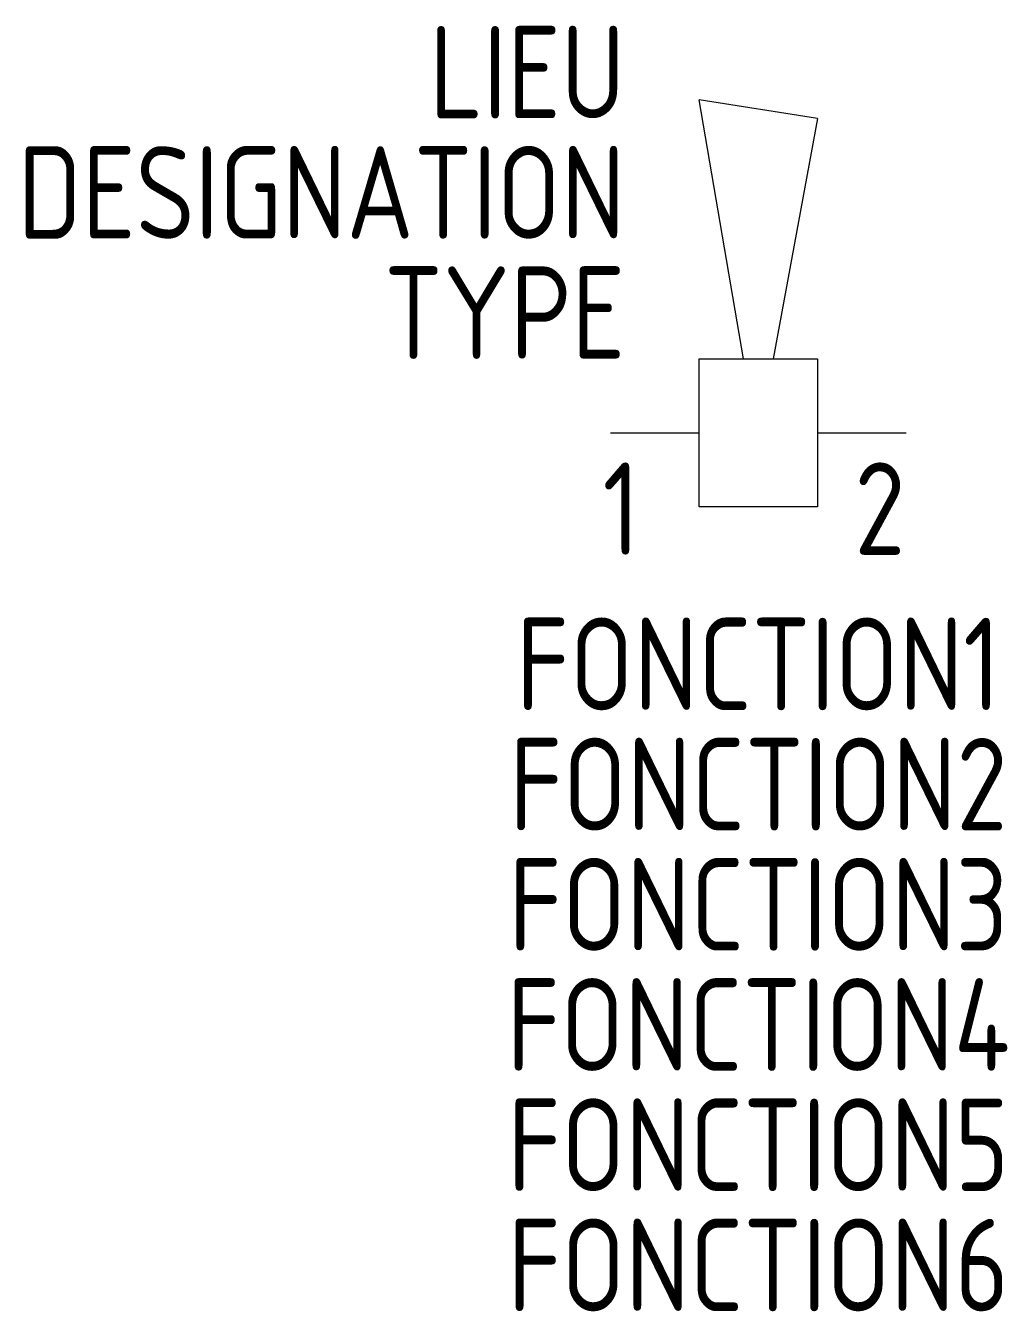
# Model space of a CAD drawing. Extents: x -1600.5 to -1573.9, y -903.3 to -868.6.
import ezdxf
from ezdxf.enums import TextEntityAlignment as Align

# ---------------------------------------------------------------- set-up
doc = ezdxf.new("R2010")
doc.units = 0
doc.header["$LTSCALE"] = 0.3
for name, color, linetype in [('SYMB_FIL', 3, 'CONTINUOUS'), ('SYMB_TXT_CONTACT', 2, 'CONTINUOUS'), ('SYMB_TXT_NOM', 3, 'CONTINUOUS')]:
    doc.layers.add(name, color=color, linetype=linetype)
doc.styles.add('NET2_5', font='isocp.shx', dxfattribs={"width": 0.9, "height": 2.5})

msp = doc.modelspace()

# ---------------------------------------------------------------- linework, layer by layer
at = {"layer": 'SYMB_FIL'}
for p, q in [((-1579.034, -871.093), (-1582.234, -870.593)), ((-1581.034, -877.593), (-1582.234, -870.593)), ((-1579.034, -871.093), (-1580.234, -877.593)), ((-1584.634, -879.593), (-1582.234, -879.593)), ((-1579.034, -879.593), (-1576.634, -879.593))]:
    msp.add_line(p, q, dxfattribs=at)
msp.add_lwpolyline([(-1579.034, -877.593), (-1579.034, -881.593), (-1582.234, -881.593), (-1582.234, -877.593)], close=True, dxfattribs=at)

# ---------------------------------------------------------------- texts
at = {"layer": 'SYMB_TXT_CONTACT', "style": 'NET2_5', "width": 0.9, "flags": 8}
msp.add_attdef('1', text='X1', height=2.5, dxfattribs=at).set_placement((-1583.834, -882.893), align=Align.RIGHT)
msp.add_attdef('2', (-1578.034, -882.893), 'X2', height=2.5, dxfattribs=at)
at = {"layer": 'SYMB_TXT_NOM', "style": 'NET2_5', "width": 0.9, "flags": 8}
for tag, text, p in [('LIEU', '', (-1584.234, -871.093)), ('DESIGNATION', 'H?', (-1584.234, -874.343)), ('TYPE', '', (-1584.234, -877.593))]:
    msp.add_attdef(tag, text=text, height=2.5, dxfattribs=at).set_placement(p, align=Align.RIGHT)
for tag, p in [('FONCTION1', (-1580.634, -887.093)), ('FONCTION2', (-1580.634, -890.343)), ('FONCTION3', (-1580.634, -893.593)), ('FONCTION4', (-1580.634, -896.843)), ('FONCTION5', (-1580.634, -900.093)), ('FONCTION6', (-1580.634, -903.343))]:
    msp.add_attdef(tag, text='', height=2.5, dxfattribs=at).set_placement(p, align=Align.CENTER)

doc.saveas('drawing.dxf')
